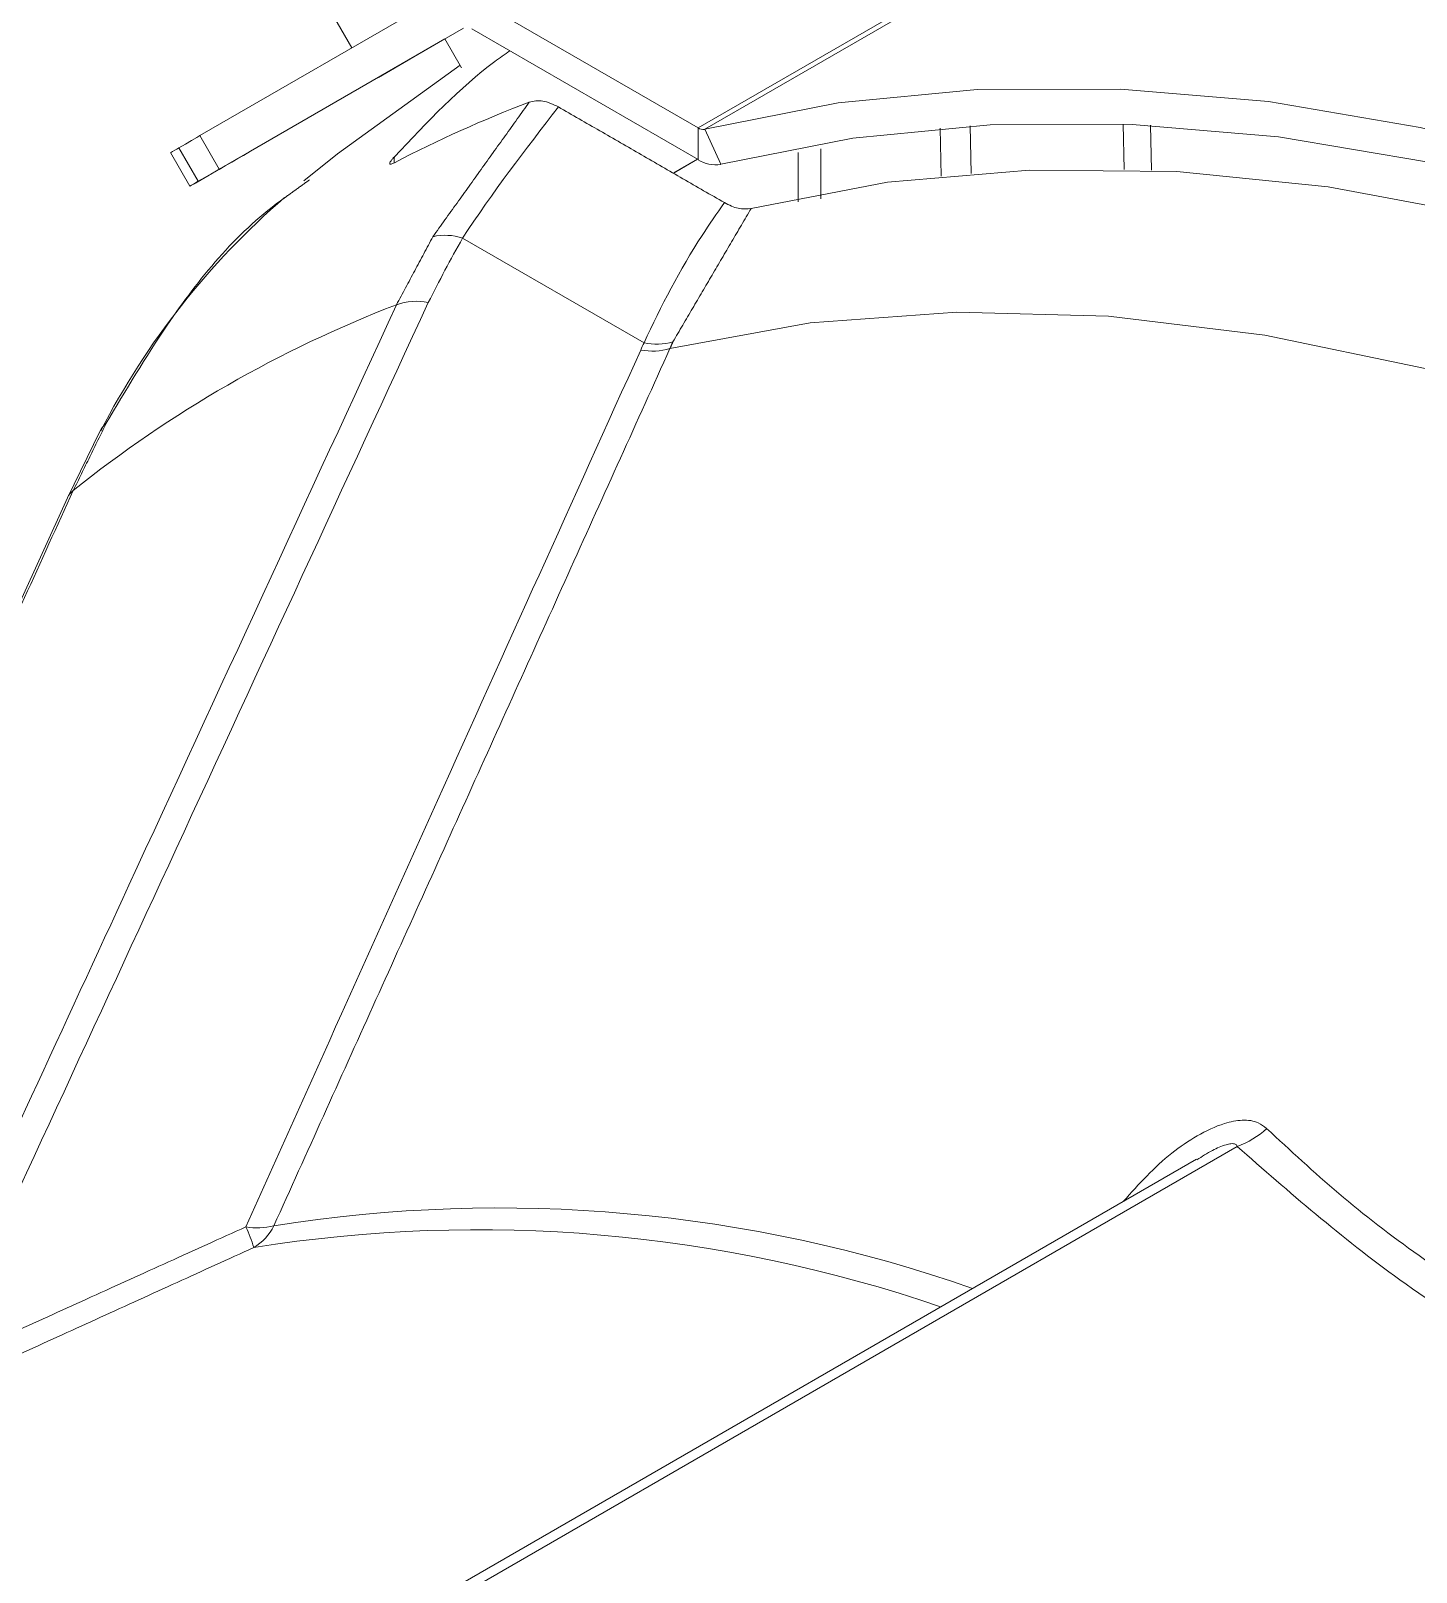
# Model space of a CAD drawing. Extents: x 2 to 136, y 1 to 99.
# Drawn here: x 97.422 to 98.708, y 84.214 to 85.645 of the extents above; entities that cross this region are included whole.
import ezdxf

# ---------------------------------------------------------------- set-up
doc = ezdxf.new("R2010")
doc.units = 0
doc.header["$MEASUREMENT"] = 0
doc.linetypes.add('SLD-Solid', pattern=[0])
doc.layers.add('OBJECT', color=7, linetype='CONTINUOUS')

msp = doc.modelspace()

# ---------------------------------------------------------------- linework, layer by layer
at = {"layer": 'OBJECT', "linetype": 'SLD-Solid', "lineweight": 15}
for p, q in [((98.0415, 85.555), (98.4517, 85.7918)), ((98.0477, 85.5538), (98.4578, 85.7905)), ((97.8058, 85.6789), (97.5789, 85.5479)), ((97.6939, 85.6747), (97.72, 85.6294)), ((98.0415, 85.555), (97.8313, 85.6764)), ((97.8238, 85.6477), (97.5969, 85.5167)), ((98.0415, 85.5256), (97.8313, 85.647)), ((97.6259, 85.5334), (97.8065, 85.6377)), ((97.8065, 85.6377), (97.7777, 85.6211)), ((97.8065, 85.6377), (97.8219, 85.611)), ((97.7777, 85.6211), (97.7777, 85.6211)), ((98.0415, 85.5256), (98.0415, 85.555)), ((98.2674, 85.5104), (98.2664, 85.5549)), ((98.2953, 85.5129), (98.2943, 85.5569)), ((98.4372, 85.5166), (98.4362, 85.5587)), ((98.4625, 85.5158), (98.4616, 85.5575)), ((97.5969, 85.5167), (97.5789, 85.5479)), ((98.0477, 85.5538), (98.0626, 85.5213)), ((97.5516, 85.5321), (97.5696, 85.5009)), ((97.5594, 85.5366), (97.5774, 85.5055)), ((97.8229, 85.4528), (97.9914, 85.3556)), ((97.4863, 85.2738), (97.456, 85.2116)), ((95.4133, 82.8032), (98.5422, 84.6095)), ((98.5044, 84.5978), (95.3982, 82.8046))]:
    msp.add_line(p, q, dxfattribs=at)
at = {"layer": 'OBJECT', "linetype": 'SLD-Solid', "lineweight": 15, "flags": 128}
for points in [[(97.7777, 85.6211), (97.756, 85.6085), (97.7447, 85.602), (97.7455, 85.6025), (97.7583, 85.6099), (97.7813, 85.6231), (97.8065, 85.6377)], [(97.8205, 85.6133), (97.7068, 85.5311), (97.6754, 85.506)], [(99.1491, 85.413), (99.0016, 85.4722), (98.8557, 85.5199), (98.7121, 85.5556), (98.5713, 85.5795), (98.434, 85.5912), (98.3006, 85.5908), (98.1717, 85.5783), (98.0477, 85.5538)], [(99.1522, 85.382), (99.0062, 85.4407), (98.8619, 85.4878), (98.7198, 85.5232), (98.5806, 85.5467), (98.4447, 85.5584), (98.3127, 85.558), (98.1852, 85.5456), (98.0626, 85.5213)], [(97.5789, 85.5479), (97.5762, 85.5463), (97.5712, 85.5434), (97.5654, 85.5401), (97.5594, 85.5366)], [(97.5967, 85.5166), (97.6024, 85.5198), (97.6084, 85.5233), (97.6142, 85.5267), (97.6193, 85.5296), (97.6233, 85.5319), (97.6259, 85.5334), (97.6268, 85.5339), (97.6259, 85.5334)], [(98.041, 85.526), (98.039, 85.5248), (98.0191, 85.5133)], [(98.0192, 85.5134), (98.03, 85.5197), (98.041, 85.526)], [(97.5774, 85.5055), (97.5728, 85.5028), (97.5702, 85.5013), (97.5696, 85.5009), (97.5711, 85.5018), (97.5747, 85.5039), (97.5802, 85.507), (97.5876, 85.5113), (97.5967, 85.5166)], [(97.5969, 85.5167), (97.5997, 85.5183), (97.6009, 85.519), (97.6003, 85.5186), (97.598, 85.5173), (97.5942, 85.5151), (97.5892, 85.5122), (97.5834, 85.5089), (97.5774, 85.5055)], [(98.0909, 85.4803), (98.2176, 85.5046), (98.3495, 85.516), (98.4861, 85.5146), (98.6268, 85.5005), (98.771, 85.4735), (98.918, 85.434), (99.0673, 85.382), (99.2182, 85.3177), (99.3701, 85.2415), (99.5223, 85.1537), (99.6742, 85.0545), (99.8251, 84.9446), (99.9744, 84.8242), (100.1214, 84.694), (100.2656, 84.5544), (100.4063, 84.4062), (100.5429, 84.2498), (100.6748, 84.086), (100.8015, 83.9155)], [(100.6521, 83.8281), (100.5216, 84.0025), (100.3856, 84.1696), (100.2447, 84.3286), (100.0995, 84.4787), (99.9507, 84.6193), (99.799, 84.7497), (99.6451, 84.8692), (99.4898, 84.9774), (99.3337, 85.0736), (99.1777, 85.1575), (99.0223, 85.2287), (98.8685, 85.2868), (98.7168, 85.3316), (98.568, 85.3628), (98.4228, 85.3804), (98.2818, 85.3841), (98.1458, 85.374), (98.0154, 85.3502)], [(97.456, 85.2118), (97.3412, 84.9602), (97.0968, 84.4232)]]:
    msp.add_lwpolyline(points, dxfattribs=at)
at = {"layer": 'OBJECT', "linetype": 'SLD-Solid', "lineweight": 15}
for centre, radius, start, end in [((98.2992, 84.4897), 1.1655, 110.8312, 117.5803), ((98.0462, 85.5621), 0.00849, 236.5538, 280.2129), ((101.7821, 78.2193), 8.4483, 119.98799, 120.0498), ((98.0575, 85.5497), 0.0289, 236.5553, 280.2121), ((98.1324, 84.9407), 0.7265, 130.8265, 152.7133), ((97.8067, 85.4047), 0.0507, 71.3658, 103.0279), ((98.1648, 84.3418), 1.124, 111.026, 128.7498), ((97.7799, 85.3391), 0.055, 78.409, 109.5284), ((98.0029, 85.413), 0.0586, 258.6856, 285.2403), ((97.9991, 85.407), 0.0591, 259.5069, 286.0441), ((97.5069, 85.2631), 0.0233, 130.2603, 152.228), ((97.4714, 85.2046), 0.0171, 126.3063, 154.9014), ((98.5153, 84.6844), 0.0796, 289.7746, 313.0537), ((97.8567, 83.2193), 1.3331, 70.7388, 99.0218), ((97.6323, 84.5947), 0.0608, 259.8731, 284.5897), ((97.3457, 84.4186), 0.2995, 18.9259, 22.8524), ((97.6038, 84.5577), 0.0489, 300.8849, 333.54), ((97.8372, 83.2067), 1.3255, 71.0911, 99.0417)]:
    msp.add_arc(centre, radius, start, end, dxfattribs=at)
for points, knots in [([(97.7595, 85.5282), (97.79, 85.5605), (97.8248, 85.5974), (97.862, 85.6233), (97.8667, 85.6266)], [0, 0, 0, 0, 0.874818, 1, 1, 1, 1]), ([(97.9118, 85.5746), (97.8812, 85.5349), (97.8505, 85.4952), (97.8229, 85.4528), (97.8229, 85.4528)], [0, 0, 0, 0, 0.999985, 1, 1, 1, 1]), ([(97.9118, 85.5746), (97.9069, 85.5769), (97.897, 85.5816), (97.8889, 85.5799), (97.8848, 85.579)], [0, 0, 0, 0, 0.498205, 1, 1, 1, 1]), ([(97.7596, 85.5228), (97.7584, 85.5222), (97.7564, 85.5213), (97.7552, 85.5215), (97.7551, 85.5226), (97.7562, 85.5244), (97.7578, 85.5264), (97.759, 85.5277), (97.7595, 85.5282)], [0, 0, 0, 0, 0.290844, 0.479311, 0.632244, 0.786172, 0.918668, 1, 1, 1, 1]), ([(97.6583, 85.4907), (97.6568, 85.4896), (97.6125, 85.458), (97.555, 85.3867), (97.5101, 85.3116), (97.4919, 85.2809)], [0, 0, 0, 0, 0.02043, 0.600879, 1, 1, 1, 1]), ([(97.9914, 85.3556), (97.9914, 85.3556), (98.0069, 85.3893), (98.0308, 85.4351), (98.059, 85.4756), (98.066, 85.4857)], [0, 0, 0, 0, 0.000013, 0.751245, 1, 1, 1, 1]), ([(98.066, 85.4857), (98.0704, 85.4835), (98.0793, 85.4791), (98.087, 85.4799), (98.0909, 85.4803)], [0, 0, 0, 0, 0.493543, 1, 1, 1, 1]), ([(97.8229, 85.4528), (97.8229, 85.4528), (97.8115, 85.4329), (97.8012, 85.4129), (97.791, 85.393)], [0, 0, 0, 0, 0.00003, 1, 1, 1, 1]), ([(97.2932, 84.3757), (97.3062, 84.404), (97.3794, 84.5628), (97.5358, 84.9013), (97.6787, 85.2113), (97.7615, 85.3909)], [0, 0, 0, 0, 0.083458, 0.469005, 1, 1, 1, 1]), ([(97.791, 85.393), (97.713, 85.224), (97.561, 84.8947), (97.4087, 84.5651), (97.3345, 84.4047)], [0, 0, 0, 0, 0.513344, 1, 1, 1, 1]), ([(97.9883, 85.3489), (97.9893, 85.3511), (97.9902, 85.3533), (97.9914, 85.3556), (97.9914, 85.3556)], [0, 0, 0, 0, 0.999721, 1, 1, 1, 1]), ([(97.6216, 84.5349), (97.6809, 84.6668), (97.8028, 84.9384), (97.9253, 85.2095), (97.9883, 85.3489)], [0, 0, 0, 0, 0.48595, 1, 1, 1, 1]), ([(98.4367, 84.5587), (98.4508, 84.5745), (98.4714, 84.5974), (98.5049, 84.6199), (98.5274, 84.6308), (98.5472, 84.6348), (98.5611, 84.6329), (98.5671, 84.6282), (98.5696, 84.6262)], [0, 0, 0, 0, 0.371347, 0.538299, 0.706131, 0.814705, 0.924235, 1, 1, 1, 1]), ([(98.5696, 84.6262), (98.5915, 84.6059), (98.6571, 84.5447), (98.7905, 84.4508), (98.9648, 84.3593), (99.0926, 84.3125), (99.1488, 84.2919)], [0, 0, 0, 0, 0.149978, 0.450605, 0.758659, 1, 1, 1, 1]), ([(98.5422, 84.6095), (98.542, 84.61), (98.5417, 84.6109), (98.5405, 84.6118), (98.5387, 84.6122), (98.5358, 84.6121), (98.5289, 84.6105), (98.5177, 84.6056), (98.5095, 84.6001), (98.5049, 84.5971)], [0, 0, 0, 0, 0.057992, 0.102622, 0.147368, 0.204283, 0.303272, 0.609437, 1, 1, 1, 1]), ([(99.1324, 84.2688), (99.0529, 84.2993), (98.8916, 84.3612), (98.6927, 84.4778), (98.5904, 84.5673), (98.5422, 84.6095)], [0, 0, 0, 0, 0.339274, 0.688484, 1, 1, 1, 1])]:
    msp.add_open_spline(points, degree=3, knots=knots, dxfattribs=at)
for points in [[(97.7953, 85.4541), (97.8848, 85.579)], [(98.066, 85.4857), (97.9118, 85.5746)], [(97.7595, 85.5282), (97.7592, 85.5226)], [(98.1346, 85.4864), (98.1346, 85.5324)], [(98.1556, 85.5356), (98.1555, 85.4893)], [(97.6806, 85.5068), (97.6583, 85.4907)], [(98.0909, 85.4803), (98.0182, 85.3565)], [(97.7615, 85.3909), (97.7953, 85.4541)], [(98.0182, 85.3565), (98.0154, 85.3502)], [(98.0154, 85.3502), (97.6476, 84.5359)], [(97.4919, 85.2809), (97.4613, 85.2184)], [(97.4613, 85.2184), (97.0997, 84.4249)], [(97.3345, 84.4047), (97.6216, 84.5349)], [(97.6289, 84.5157), (97.3442, 84.3861)]]:
    msp.add_open_spline(points, degree=1, dxfattribs=at)

doc.saveas('drawing.dxf')
